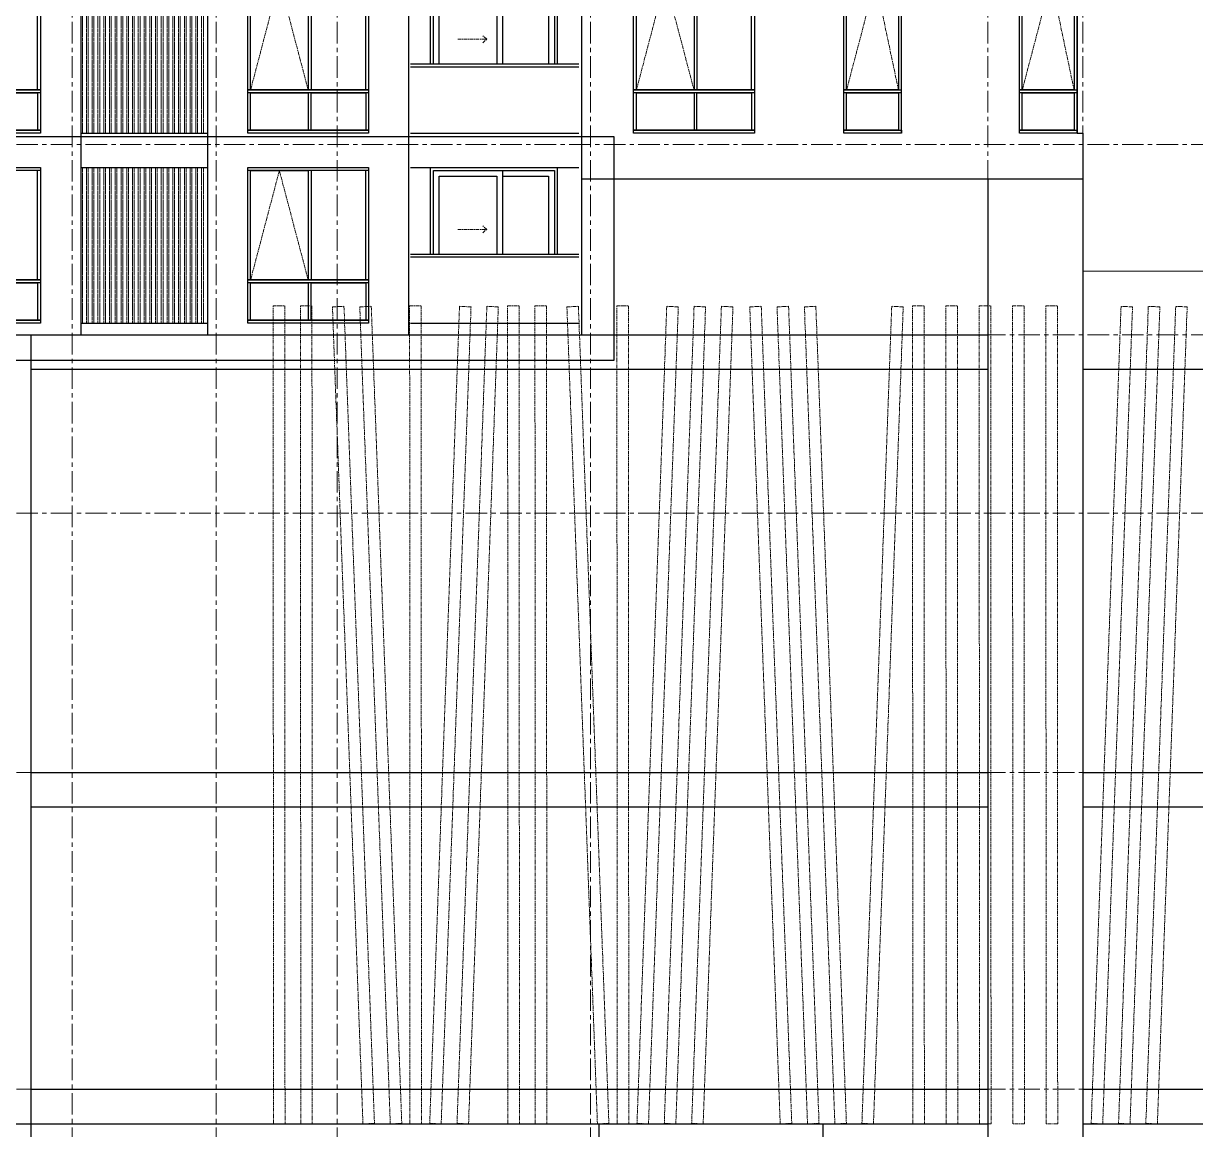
# Model space of a CAD drawing. Header units: millimetres. Extents: x -100356 to 314685, y 446 to 1273965.
# Drawn here: x 218308 to 238661, y 169884 to 189090 of the extents above; entities that cross this region are included whole.
import ezdxf
from ezdxf.xclip import XClip

# ---------------------------------------------------------------- set-up
doc = ezdxf.new("R2010")
doc.units = ezdxf.units.MM
doc.header["$XCLIPFRAME"] = 2
for name, pattern in [('20180221 BF$0$Core - tb$0$HIDDEN2', [0.1875, 0.125, -0.0625]), ('section$0$CENTER', [2, 1.25, -0.25, 0.25, -0.25]), ('section$0$Kume - Grid Line', [10.5, 6, -1.25, 2, -1.25])]:
    doc.linetypes.add(name, pattern=pattern)
for name, color, linetype, lineweight in [('@LOUVER', 35, 'Continuous', 13), ('section$0$A-_ANOT----_D', 7, 'Continuous', 5), ('section$0$A-_FLORLEVL_E', 7, 'Continuous', 5), ('section$0$NKC_TRUC', 8, 'section$0$CENTER', 13)]:
    doc.layers.add(name, color=color, linetype=linetype, lineweight=lineweight)
doc.layers.add('NAM', color=3, linetype='Continuous')
doc.layers.add('STR', color=7, linetype='Continuous')

# ---------------------------------------------------------------- blocks, each defined once
blk = doc.blocks.new('section$0$grid section')
at = {"layer": 'section$0$NKC_TRUC', "ltscale": 300}
for p, q in [((-141943.9, 22400), (0, 22400)), ((-141943.9, 19100), (0, 19100)), ((-141943.9, 16000), (-4445, 16000)), ((-141943.9, 11500), (-4445, 11500)), ((-141943.9, 6000), (0, 6000))]:
    blk.add_line(p, q, dxfattribs=at)
blk = doc.blocks.new('wd01 - 2400x2200')
at = {"layer": 'NAM'}
for points in [[(-100, -1050), (2600, -1050), (2600, 1050), (-100, 1050)], [(-50, 1050), (-100, 1050), (-100, -1050), (-50, -1050)], [(650, 1050), (600, 1050), (600, -1050), (650, -1050)], [(2600, 1050), (2550, 1050), (2550, -1050), (2600, -1050)], [(-50, 50), (600, 50), (600, 1000), (-50, 1000)], [(2550, 50), (650, 50), (650, 1000), (2550, 1000)], [(600, 0), (-50, 0), (-50, -1000), (600, -1000)], [(2550, 0), (650, 0), (650, -1000), (2550, -1000)]]:
    blk.add_lwpolyline(points, close=True, dxfattribs=at)
at = {"layer": 'NAM', "elevation": 0}
for points in [[(-50, 1050), (-50, -1050)], [(2550, 1050), (2550, -1050)]]:
    blk.add_lwpolyline(points, dxfattribs=at)
at = {"layer": 'NAM'}
for points in [[(600, 1050), (600, -1050)], [(650, 1050), (650, -1050)]]:
    blk.add_lwpolyline(points, dxfattribs=at)
at = {"layer": 'section$0$A-_ANOT----_D', "color": 8, "linetype": 'section$0$Kume - Grid Line', "ltscale": 10}
blk.add_lwpolyline([(650, 0), (2550, -500), (650, -1000)], dxfattribs=at)
blk = doc.blocks.new('louver 2700')
at = {"layer": '@LOUVER', "linetype": '20180221 BF$0$Core - tb$0$HIDDEN2', "ltscale": 100}
blk.add_lwpolyline([(0, 0), (30, 0), (30, 2700), (0, 2700)], close=True, dxfattribs=at)
blk = doc.blocks.new('*U598')
at = {"layer": '@LOUVER', "ltscale": 0.5}
blk.add_blockref('louver 2700', (-15, -1350), dxfattribs=at)
blk = doc.blocks.new('*U599')
at = {"layer": '@LOUVER', "color": 0, "linetype": 'ByBlock', "lineweight": -2}
for p in [(0, 0), (100, 0), (200, 0), (300, 0), (400, 0), (500, 0), (600, 0), (700, 0), (800, 0), (900, 0), (1000, 0), (1100, 0), (1200, 0), (1300, 0), (1400, 0), (1500, 0), (1600, 0), (1700, 0), (1800, 0), (1900, 0), (2000, 0), (2100, 0)]:
    blk.add_blockref('*U598', p, dxfattribs=at)
blk = doc.blocks.new('unit elevation 2')
at = {"layer": 'NAM', "elevation": 0}
for points in [[(-49400, -250), (-49400, -200), (-48398, -200), (-48398, -250)], [(-49398, -950), (-49398, -200), (-48398, -200), (-48398, -950)], [(-46350, -250), (-46350, -200), (-45348, -200), (-45348, -250)], [(-46348, -950), (-46348, -200), (-45348, -200), (-45348, -950)], [(-49348, -900), (-49348, -250), (-48448, -250), (-48448, -900)], [(-46298, -900), (-46298, -250), (-45398, -250), (-45398, -900)], [(-49398, -2900), (-49398, -900), (-48398, -900), (-48398, -2900)], [(-49398, -950), (-49398, -900), (-48398, -900), (-48398, -950)], [(-49348, -2850), (-49348, -950), (-48448, -950), (-48448, -2850)], [(-46348, -2900), (-46348, -900), (-45348, -900), (-45348, -2900)], [(-46348, -950), (-46348, -900), (-45348, -900), (-45348, -950)], [(-46298, -2850), (-46298, -950), (-45398, -950), (-45398, -2850)]]:
    blk.add_lwpolyline(points, close=True, dxfattribs=at)
for points in [[(-37823, -200), (-40748, -200)], [(-32098, -200), (-34300, -200)], [(-49300, -250), (-48398, -250)], [(-46250, -250), (-45348, -250)], [(-49300, -900), (-48398, -900)], [(-49300, -950), (-48398, -950)], [(-46250, -900), (-45348, -900)], [(-46250, -950), (-45348, -950)], [(-37823, -1350), (-40748, -1350)], [(-37823, -1400), (-40748, -1400)], [(-38173, -1400), (-38173, -2900), (-40373, -2900), (-40373, -1400)], [(-38223, -1400), (-38223, -2850), (-40323, -2850), (-40323, -1400)], [(-39423, -2750), (-40223, -2750), (-40223, -1400)], [(-38223, -1400), (-38223, -2850), (-39423, -2850), (-39423, -1400)], [(-38323, -1400), (-38323, -2750), (-39323, -2750), (-39323, -1400)], [(-37823, -2900), (-40748, -2900)], [(-32098, -2900), (-34300, -2900)]]:
    blk.add_lwpolyline(points, dxfattribs=at)
at = {"layer": 'section$0$A-_ANOT----_D', "color": 8, "linetype": 'section$0$Kume - Grid Line', "ltscale": 10, "elevation": 0}
for points in [[(-49348, -950), (-48948, -2850), (-48448, -950)], [(-46298, -950), (-45898, -2850), (-45398, -950)], [(-39080, -1766), (-39149, -1829), (-39080, -1892)], [(-38645, -1829), (-39149, -1829)]]:
    blk.add_lwpolyline(points, dxfattribs=at)
at = {"layer": 'STR', "elevation": 0}
for points in [[(-40798, 0), (-40798, -3300)], [(-37798, 0), (-37798, -3300)], [(-49500, -3300), (-49500, -2900), (-49400, -2900), (-49400, -200), (-49500, -200), (-49500, 0)], [(-32098, -3300), (-32098, 0)]]:
    blk.add_lwpolyline(points, dxfattribs=at)
at = {"layer": 'STR'}
blk.add_lwpolyline([(-34300, -3300), (-34300, 0)], dxfattribs=at)
at = {"layer": '@LOUVER', "rotation": 180}
blk.add_blockref('*U599', (-32113, -1550, 0), dxfattribs=at)
at = {"layer": 'NAM', "xscale": -1, "rotation": 90}
for p in [(-42748, -300, 0), (-36048, -300, 0), (-30348, -300, 0)]:
    blk.add_blockref('wd01 - 2400x2200', p, dxfattribs=at)
blk = doc.blocks.new('podium elevation 2')
at = {"layer": 'NAM', "elevation": 0}
for points in [[(234865, 746286), (234865, 768086)], [(237726, 768086), (237726, 762686)], [(241617, 762686), (241617, 768086)], [(251485, 748986), (251485, 768086)], [(233215, 745686), (233215, 767586)], [(233216, 762686), (178245, 762686)], [(281415, 762686), (234865, 762686)], [(233216, 762086), (214879, 762086)], [(251485, 762086), (234865, 762086)], [(233216, 757186), (214879, 757186)], [(251485, 757186), (234865, 757186)], [(233216, 756586), (214879, 756586)], [(251485, 756586), (234865, 756586)], [(233216, 749586), (214879, 749586)], [(251485, 749586), (234865, 749586)], [(214879, 748985), (214879, 747886), (233215, 747884)], [(282715, 748986), (234865, 748986)], [(233215, 746286), (241917, 746286)]]:
    blk.add_lwpolyline(points, dxfattribs=at)
blk = doc.blocks.new('elevation 2')
at = {"layer": 'section$0$A-_ANOT----_D', "color": 8, "linetype": 'section$0$Kume - Grid Line', "ltscale": 10, "elevation": 0}
for points in [[(231921, 762690), (231404, 748504), (231504, 748499), (231603, 748494), (232121, 762679)], [(232396, 762690), (231878, 748504), (231978, 748499), (232078, 748494), (232595, 762679)], [(232870, 762690), (232353, 748504), (232453, 748499), (232552, 748494), (233070, 762679)], [(233852, 762686), (233858, 748486), (233758, 748486), (233658, 748486), (233652, 762686)], [(234430, 762686), (234436, 748486), (234336, 748486), (234236, 748486), (234230, 762686)], [(235009, 762686), (235015, 748486), (234915, 748486), (234815, 748486), (234809, 762686)], [(235588, 762686), (235594, 748486), (235494, 748486), (235394, 748486), (235388, 762686)], [(236167, 762686), (236173, 748486), (236073, 748486), (235973, 748486), (235967, 762686)], [(236851, 762689), (236334, 748504), (236434, 748499), (236534, 748493), (237051, 762679)], [(237521, 762689), (238050, 748504), (237951, 748499), (237851, 748493), (237321, 762679)], [(237996, 762689), (238525, 748504), (238425, 748499), (238325, 748493), (237796, 762679)], [(238470, 762689), (238999, 748504), (238900, 748499), (238800, 748493), (238270, 762679)], [(239808, 762689), (239291, 748504), (239391, 748499), (239491, 748493), (240008, 762679)], [(240283, 762689), (239766, 748504), (239865, 748499), (239965, 748493), (240483, 762679)], [(240757, 762689), (240240, 748504), (240340, 748499), (240440, 748493), (240957, 762679)], [(241300, 762686), (241306, 748486), (241206, 748486), (241106, 748486), (241100, 762686)], [(241644, 762689), (242174, 748504), (242074, 748499), (241974, 748493), (241445, 762679)], [(242723, 762686), (242729, 748486), (242629, 748486), (242529, 748486), (242523, 762686)], [(243198, 762686), (243204, 748486), (243104, 748486), (243004, 748486), (242998, 762686)], [(243882, 762689), (243365, 748504), (243465, 748499), (243564, 748493), (244082, 762679)], [(244357, 762689), (243839, 748504), (243939, 748499), (244039, 748493), (244556, 762679)], [(244899, 762686), (244905, 748486), (244805, 748486), (244705, 748486), (244699, 762686)], [(245241, 762689), (245771, 748504), (245671, 748499), (245571, 748493), (245042, 762679)], [(245716, 762689), (246245, 748504), (246145, 748499), (246045, 748493), (245516, 762679)], [(246795, 762686), (246801, 748486), (246701, 748486), (246601, 748486), (246595, 762686)], [(247269, 762686), (247275, 748486), (247175, 748486), (247075, 748486), (247069, 762686)]]:
    blk.add_lwpolyline(points, close=True, dxfattribs=at)
at = {"layer": 'section$0$NKC_TRUC', "ltscale": 300}
for p, q in [((233215, 661353, 0), (233215, 772474, 0)), ((234865, 661353, 0), (234865, 772474, 0)), ((241765, 661353, 0), (241765, 772474, 0)), ((246165, 661353, 0), (246165, 772474, 0)), ((248265, 661353, 0), (248265, 772474, 0)), ((250765, 661353, 0), (250765, 772474, 0))]:
    blk.add_line(p, q, dxfattribs=at)
at = {"layer": 'NAM'}
for name, p in [('podium elevation 2', (0, 0)), ('unit elevation 2', (282715, 745686, 0))]:
    blk.add_blockref(name, p, dxfattribs=at)
ref = blk.add_blockref('unit elevation 2', (282715, 748986, 0), dxfattribs=at)
XClip(ref).set_block_clipping_path([(-41363.1998036608, -3437.1949431039), (601.1413899002, 443.9114313131)])
at = {"layer": 'section$0$A-_FLORLEVL_E'}
ref = blk.add_blockref('section$0$grid section', (168668, 768086, 0), dxfattribs=dict(at, rotation=179.9999999999999))
XClip(ref).set_block_clipping_path([(-119666.1420795996, -2828.0112587469), (13434.162033715, 108709.4843590449)])

msp = doc.modelspace()

# ---------------------------------------------------------------- block references
at = {"layer": 'NAM', "rotation": 180}
msp.add_blockref('elevation 2', (469918.7, 932671.5, 0), dxfattribs=at)

doc.saveas('drawing.dxf')
